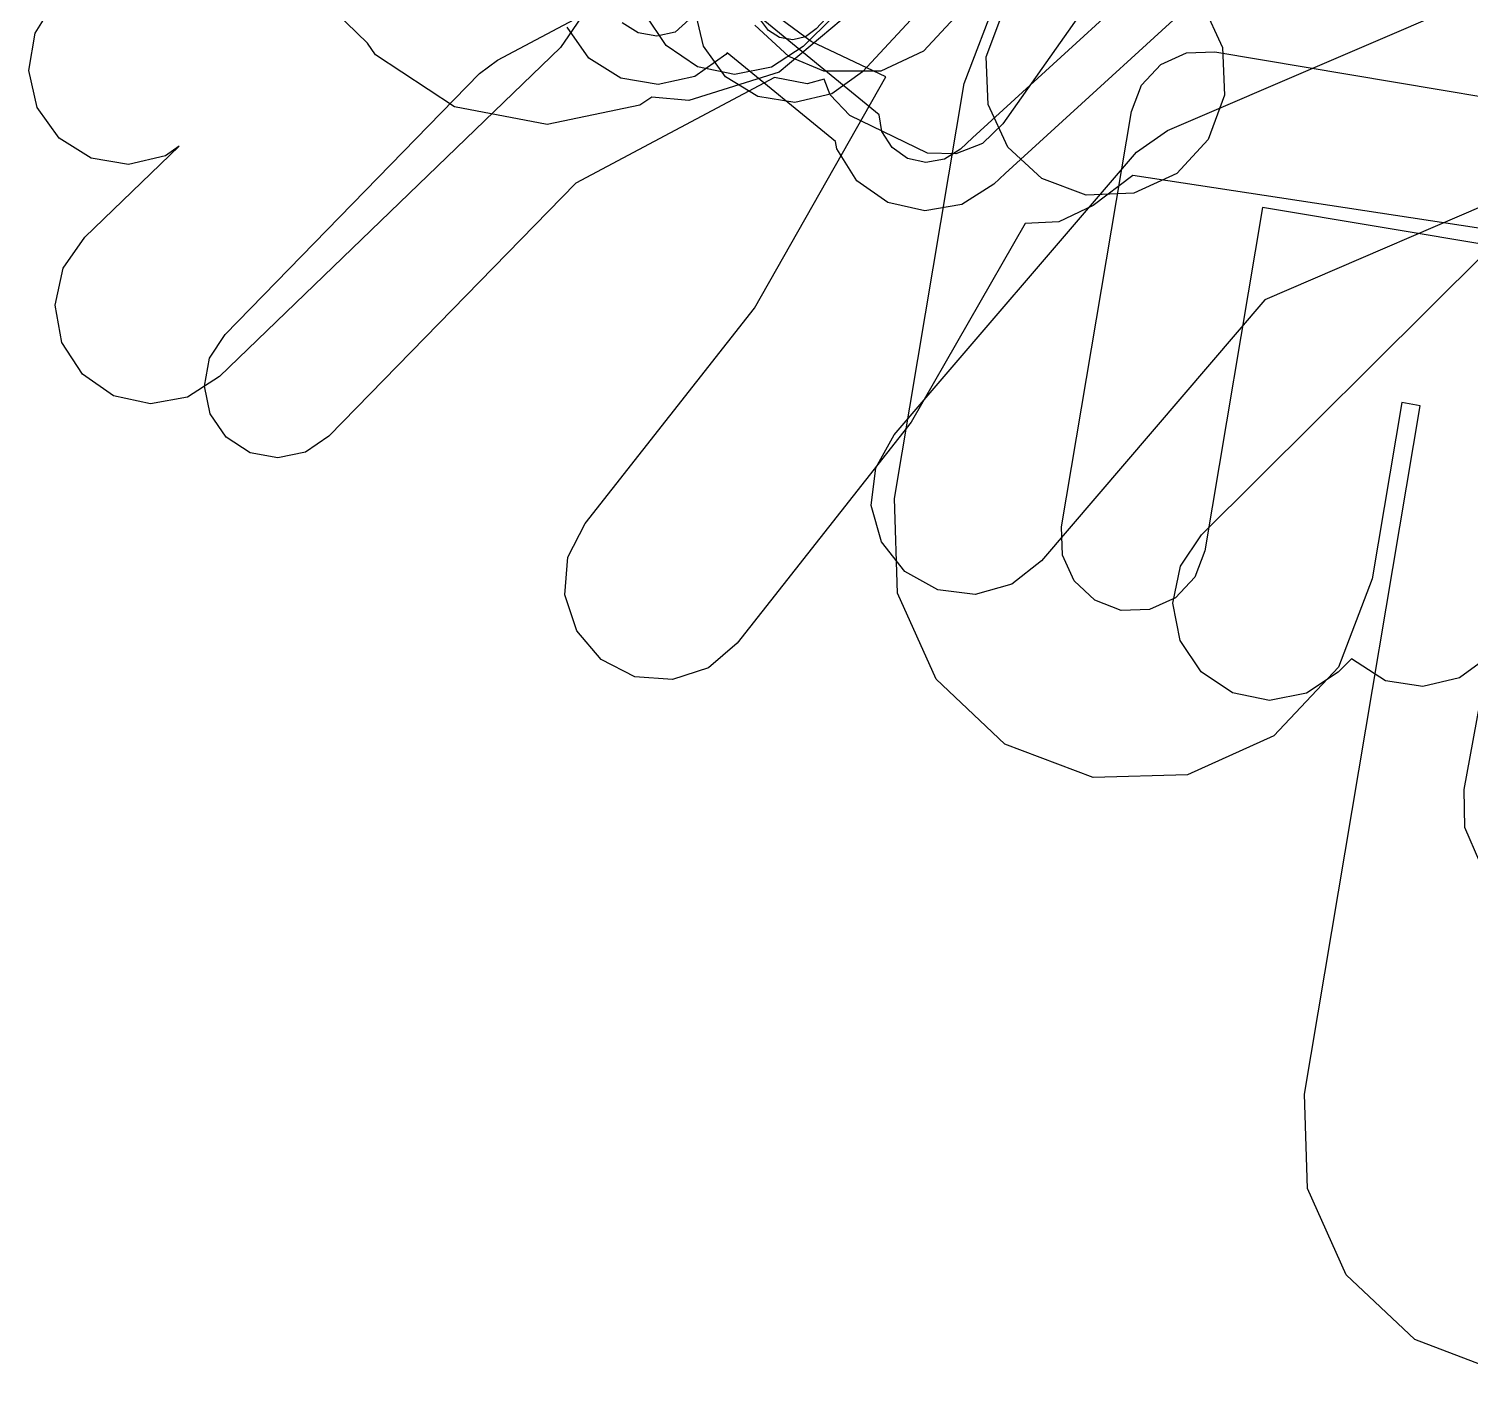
# Model space of a CAD drawing. Header units: metres. Extents: x -2677 to -840, y 169 to 1487.
# Drawn here: x -1692.67 to -1662.9, y 175.12 to 202.87 of the extents above; entities that cross this region are included whole.
import ezdxf

# ---------------------------------------------------------------- set-up
doc = ezdxf.new("R2010")
doc.units = ezdxf.units.M
doc.layers.add('AI_GREENING_EXCLUSIONS', color=1, linetype='Continuous')

msp = doc.modelspace()

# ---------------------------------------------------------------- linework, layer by layer
at = {"layer": 'AI_GREENING_EXCLUSIONS'}
for points in [[(-1663.05, 214.396), (-1672.553, 200.91), (-1672.977, 200.506), (-1673.523, 200.296), (-1674.108, 200.31), (-1675.715, 201.086), (-1676.119, 201.509), (-1676.245, 201.836), (-1676.597, 201.741), (-1677.269, 201.869), (-1681.374, 199.686), (-1686.469, 194.468), (-1686.952, 194.137), (-1687.524, 194.016), (-1688.099, 194.123), (-1688.59, 194.443), (-1688.921, 194.925), (-1689.042, 195.498), (-1688.935, 196.073), (-1688.615, 196.564), (-1688.615, 196.564), (-1683.357, 201.949), (-1682.988, 202.225), (-1677.871, 204.947)], [(-1662.219, 175.123), (-1664.043, 175.815), (-1665.463, 177.153), (-1666.263, 178.932), (-1666.322, 180.882), (-1663.936, 195.094), (-1664.318, 195.158), (-1664.929, 191.521), (-1665.621, 189.697), (-1666.958, 188.277), (-1668.738, 187.476), (-1670.688, 187.418), (-1672.512, 188.11), (-1673.932, 189.448), (-1674.732, 191.227), (-1674.791, 193.177), (-1673.352, 201.745), (-1672.66, 203.569), (-1671.322, 204.989), (-1669.543, 205.789), (-1667.593, 205.848), (-1657.349, 204.128)], [(-1674.139, 205.31), (-1676.406, 202.872), (-1676.627, 202.712), (-1676.893, 202.649), (-1677.163, 202.693), (-1677.395, 202.836), (-1677.555, 203.058)], [(-1668.339, 205.049), (-1673.18, 200.625), (-1673.183, 200.624), (-1673.428, 200.39), (-1673.757, 200.181), (-1674.142, 200.114), (-1674.522, 200.2), (-1674.841, 200.425), (-1675.05, 200.754), (-1675.11, 201.1), (-1678.31, 203.729), (-1679.318, 202.807), (-1679.698, 202.721), (-1680.083, 202.788), (-1680.413, 202.996)], [(-1674.215, 204.95), (-1676.68, 202.512), (-1677.331, 202.082), (-1678.097, 201.934), (-1678.862, 202.091), (-1679.508, 202.528), (-1679.938, 203.179)], [(-1675.678, 203.233), (-1677.174, 201.981), (-1679.036, 201.397), (-1679.802, 201.465), (-1680.052, 201.295), (-1681.962, 200.899), (-1683.879, 201.264), (-1685.51, 202.334), (-1685.674, 202.577), (-1687.447, 204.303)], [(-1667.696, 204.282), (-1672.506, 199.887), (-1672.507, 199.886), (-1672.738, 199.665), (-1673.397, 199.248), (-1674.166, 199.115), (-1674.928, 199.286), (-1675.566, 199.735), (-1675.983, 200.394), (-1676.009, 200.545), (-1678.244, 202.38), (-1678.274, 202.343), (-1678.912, 201.893), (-1679.673, 201.722), (-1680.442, 201.854), (-1681.102, 202.271), (-1681.552, 202.909)], [(-1673.459, 204.133), (-1675.454, 201.987), (-1676.087, 201.53), (-1676.846, 201.35), (-1677.616, 201.474), (-1678.281, 201.884), (-1678.737, 202.517), (-1678.917, 203.276)], [(-1661.642, 199.649), (-1667.143, 197.281), (-1671.757, 191.891), (-1672.371, 191.409), (-1673.122, 191.198), (-1673.897, 191.29), (-1674.577, 191.672), (-1675.06, 192.286), (-1675.271, 193.037), (-1675.178, 193.812), (-1674.796, 194.492), (-1669.793, 200.329), (-1669.151, 200.772), (-1662.427, 203.666)], [(-1681.271, 203.102), (-1681.688, 202.489), (-1688.732, 195.694), (-1689.389, 195.273), (-1690.157, 195.134), (-1690.919, 195.3), (-1691.56, 195.745), (-1691.982, 196.402), (-1692.12, 197.17), (-1691.954, 197.932), (-1691.509, 198.573), (-1689.563, 200.45), (-1689.846, 200.249), (-1690.606, 200.073), (-1691.376, 200.202), (-1692.038, 200.616), (-1692.491, 201.251), (-1692.666, 202.012), (-1692.537, 202.781), (-1692.123, 203.443)], [(-1660.696, 198.45), (-1669.869, 199.847), (-1670.69, 199.23), (-1671.394, 198.891), (-1672.091, 198.852), (-1672.091, 198.852), (-1674.445, 194.756), (-1678.037, 190.189), (-1678.63, 189.682), (-1679.372, 189.44), (-1680.15, 189.5), (-1680.845, 189.853), (-1681.353, 190.446), (-1681.595, 191.188), (-1681.534, 191.966), (-1681.181, 192.662), (-1677.682, 197.111), (-1674.967, 201.886), (-1676.513, 202.612), (-1677.141, 203.075)], [(-1673.544, 203.109), (-1674.191, 202.41), (-1675.073, 202.001), (-1676.253, 202.001), (-1676.976, 202.303), (-1677.675, 202.95)], [(-1659.904, 197.966), (-1667.19, 199.189), (-1668.38, 192.1), (-1668.588, 191.553), (-1668.989, 191.127), (-1669.523, 190.887), (-1670.108, 190.87), (-1670.655, 191.077), (-1671.081, 191.478), (-1671.321, 192.012), (-1671.339, 192.597), (-1669.9, 201.165), (-1669.693, 201.713), (-1669.291, 202.139), (-1668.758, 202.379), (-1668.173, 202.396), (-1657.928, 200.676)], [(-1662.491, 189.94), (-1663.121, 189.479), (-1663.879, 189.295), (-1664.65, 189.415), (-1665.351, 189.867), (-1665.63, 189.591), (-1666.28, 189.159), (-1667.045, 189.009), (-1667.81, 189.164), (-1668.458, 189.599), (-1668.89, 190.249), (-1669.04, 191.015), (-1668.885, 191.78), (-1668.45, 192.427), (-1662.58, 198.264)], [(-1662.703, 185.674), (-1663.013, 186.39), (-1663.025, 187.17), (-1661.75, 194.142)]]:
    msp.add_lwpolyline(points, dxfattribs=at)
msp.add_lwpolyline([(-1667.976, 201.504), (-1668.317, 200.587), (-1668.964, 199.888), (-1669.846, 199.479), (-1670.832, 199.44), (-1671.749, 199.781), (-1672.448, 200.428), (-1672.857, 201.31), (-1672.896, 202.296), (-1672.555, 203.213), (-1671.908, 203.912), (-1671.026, 204.321), (-1670.04, 204.36), (-1669.123, 204.019), (-1668.424, 203.372), (-1668.015, 202.49), (-1667.976, 201.504)], close=True, dxfattribs=at)

doc.saveas('drawing.dxf')
